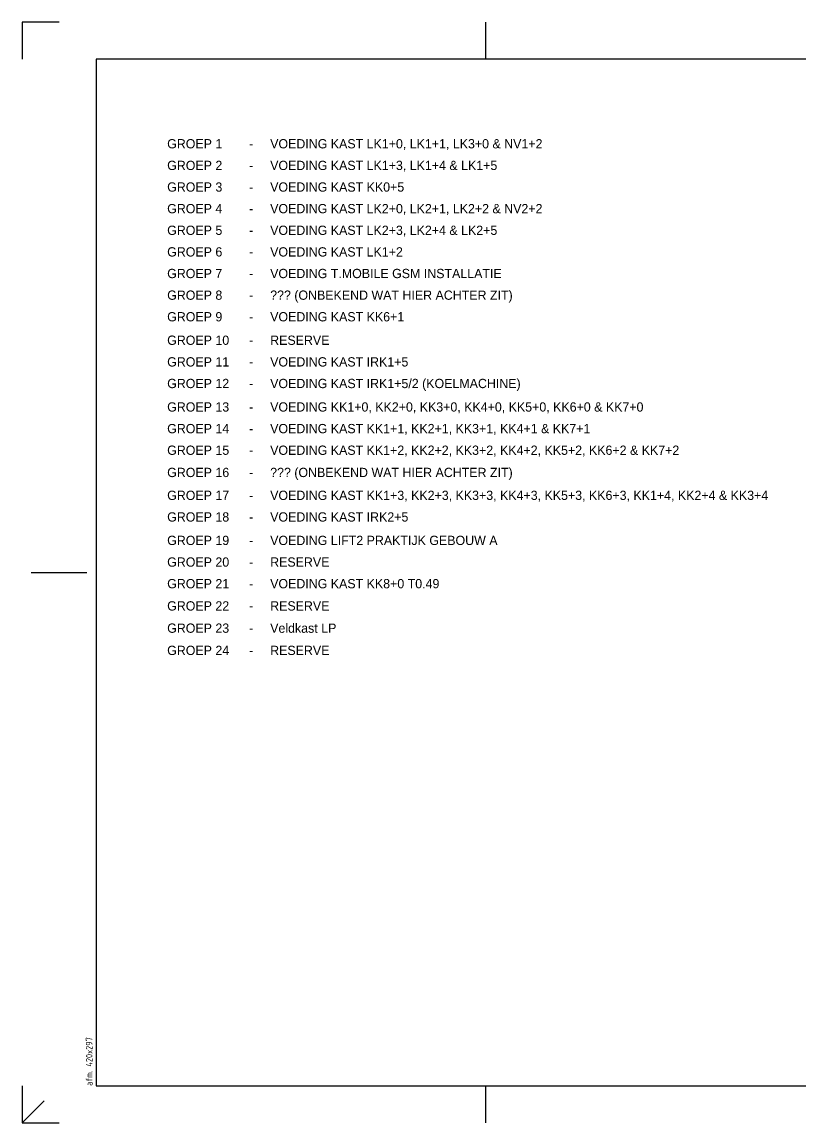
# Model space of a CAD drawing. Header units: millimetres. Extents: x 0 to 420, y 0 to 297.
# Drawn here: x 0 to 210, y 0 to 297 of the extents above; entities that cross this region are included whole.
import ezdxf

# ---------------------------------------------------------------- set-up
doc = ezdxf.new("R2010")
doc.units = ezdxf.units.MM
for name, color, linetype in [('00att018', 1, 'CONTINUOUS'), ('00kad018', 1, 'CONTINUOUS'), ('00kad070', 5, 'CONTINUOUS'), ('BL$2----_KADER', 7, 'CONTINUOUS'), ('EL6-----', 7, 'CONTINUOUS')]:
    doc.layers.add(name, color=color, linetype=linetype)
doc.styles.add('BURO-035', font='BUROFONT.shx', dxfattribs={"height": 3.5})
doc.styles.add('ISO', font='isocp.shx')

# ---------------------------------------------------------------- blocks, each defined once
blk = doc.blocks.new('a3-windesheim-hor')
at = {"layer": '00kad018', "color": 1}
for p, q in [((0, 297), (0, 287)), ((10, 297), (0, 297)), ((125, 287), (125, 297)), ((2.5, 148.5), (17.5, 148.5)), ((0, 10), (0, 0)), ((125, 0), (125, 10)), ((0, 0), (6, 6)), ((0, 0), (10, 0))]:
    blk.add_line(p, q, dxfattribs=at)
at = {"layer": '00kad070', "color": 5}
for p, q in [((20, 287), (20, 10)), ((410, 287), (20, 287)), ((20, 10), (410, 10))]:
    blk.add_line(p, q, dxfattribs=at)
at = {"layer": '00att018', "color": 1, "style": 'ISO'}
blk.add_text('afm. 420x297', height=1.8, rotation=90, dxfattribs=at).set_placement((19, 10))

msp = doc.modelspace()

# ---------------------------------------------------------------- block references
at = {"layer": 'BL$2----_KADER'}
msp.add_blockref('a3-windesheim-hor', (0, 0), dxfattribs=at)

# ---------------------------------------------------------------- texts
at = {"layer": 'EL6-----', "color": 2, "style": 'BURO-035'}
for s, p in [('GROEP 1', (39.13, 262.91)), ('VOEDING KAST LK1+0, LK1+1, LK3+0 & NV1+2', (66.9, 262.91)), ('-', (61.23, 262.91)), ('GROEP 2', (39.13, 257.07)), ('VOEDING KAST LK1+3, LK1+4 & LK1+5', (66.9, 257.07)), ('-', (61.23, 257.07)), ('GROEP 3', (39.13, 251.24)), ('VOEDING KAST KK0+5', (66.9, 251.24)), ('-', (61.23, 251.24)), ('GROEP 4', (39.13, 245.41)), ('-', (61.23, 245.41)), ('VOEDING KAST LK2+0, LK2+1, LK2+2 & NV2+2', (66.9, 245.41)), ('GROEP 5', (39.13, 239.57)), ('-', (61.23, 239.57)), ('VOEDING KAST LK2+3, LK2+4 & LK2+5', (66.9, 239.57)), ('GROEP 6', (39.13, 233.74)), ('-', (61.23, 233.74)), ('VOEDING KAST LK1+2', (66.9, 233.74)), ('GROEP 7', (39.13, 227.91)), ('-', (61.23, 227.91)), ('VOEDING T.MOBILE GSM INSTALLATIE', (66.9, 227.91)), ('GROEP 8', (39.13, 222.07)), ('-', (61.23, 222.07)), ('??? (ONBEKEND WAT HIER ACHTER ZIT)', (66.9, 222.07)), ('GROEP 9', (39.13, 216.24)), ('-', (61.23, 216.24)), ('VOEDING KAST KK6+1', (66.9, 216.24)), ('GROEP 10', (39.13, 209.91)), ('-', (61.23, 209.91)), ('RESERVE', (66.9, 209.91)), ('GROEP 11', (39.13, 204.07)), ('-', (61.23, 204.07)), ('VOEDING KAST IRK1+5', (66.9, 204.07)), ('GROEP 12', (39.13, 198.24)), ('-', (61.23, 198.24)), ('VOEDING KAST IRK1+5/2 (KOELMACHINE)', (66.9, 198.24)), ('GROEP 13', (39.13, 191.91)), ('VOEDING KK1+0, KK2+0, KK3+0, KK4+0, KK5+0, KK6+0 & KK7+0', (66.9, 191.91)), ('-', (61.23, 191.91)), ('GROEP 14', (39.13, 186.07)), ('-', (61.23, 186.07)), ('VOEDING KAST KK1+1, KK2+1, KK3+1, KK4+1 & KK7+1', (66.9, 186.07)), ('GROEP 15', (39.13, 180.24)), ('-', (61.23, 180.24)), ('VOEDING KAST KK1+2, KK2+2, KK3+2, KK4+2, KK5+2, KK6+2 & KK7+2', (66.9, 180.24)), ('GROEP 16', (39.13, 174.24)), ('-', (61.23, 174.24)), ('??? (ONBEKEND WAT HIER ACHTER ZIT)', (66.9, 174.24)), ('GROEP 17', (39.13, 168.07)), ('VOEDING KAST KK1+3, KK2+3, KK3+3, KK4+3, KK5+3, KK6+3, KK1+4, KK2+4 & KK3+4', (66.9, 168.07)), ('-', (61.23, 168.07)), ('GROEP 18', (39.13, 162.24)), ('VOEDING KAST IRK2+5', (66.9, 162.24)), ('-', (61.23, 162.24)), ('GROEP 19', (39.13, 155.91)), ('VOEDING LIFT2 PRAKTIJK GEBOUW A', (66.9, 155.91)), ('-', (61.23, 155.91)), ('GROEP 20', (39.13, 150.07)), ('RESERVE', (66.9, 150.07)), ('-', (61.23, 150.07)), ('GROEP 21', (39.13, 144.24)), ('VOEDING KAST KK8+0 T0.49', (66.9, 144.24)), ('-', (61.23, 144.24)), ('GROEP 22', (39.13, 138.24)), ('RESERVE', (66.9, 138.24)), ('-', (61.23, 138.24)), ('GROEP 23', (39.13, 132.24)), ('Veldkast LP', (66.9, 132.24)), ('-', (61.23, 132.24)), ('GROEP 24', (39.13, 126.24)), ('RESERVE', (66.9, 126.24)), ('-', (61.23, 126.24))]:
    msp.add_text(s, height=2.5, dxfattribs=at).set_placement(p)

doc.saveas('drawing.dxf')
